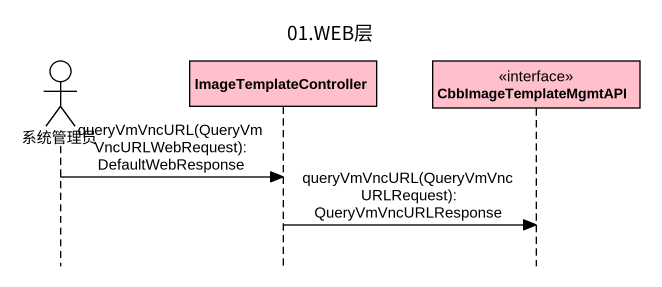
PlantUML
@startuml
title 01.WEB层
hide footbox
actor 系统管理员 #FFFFFF
participant ImageTemplateController #FFC0CB
participant CbbImageTemplateMgmtAPI <<interface>> #FFC0CB

系统管理员 -> ImageTemplateController : queryVmVncURL(QueryVmVncURLWebRequest): DefaultWebResponse
ImageTemplateController -> CbbImageTemplateMgmtAPI : queryVmVncURL(QueryVmVncURLRequest): QueryVmVncURLResponse
@enduml
